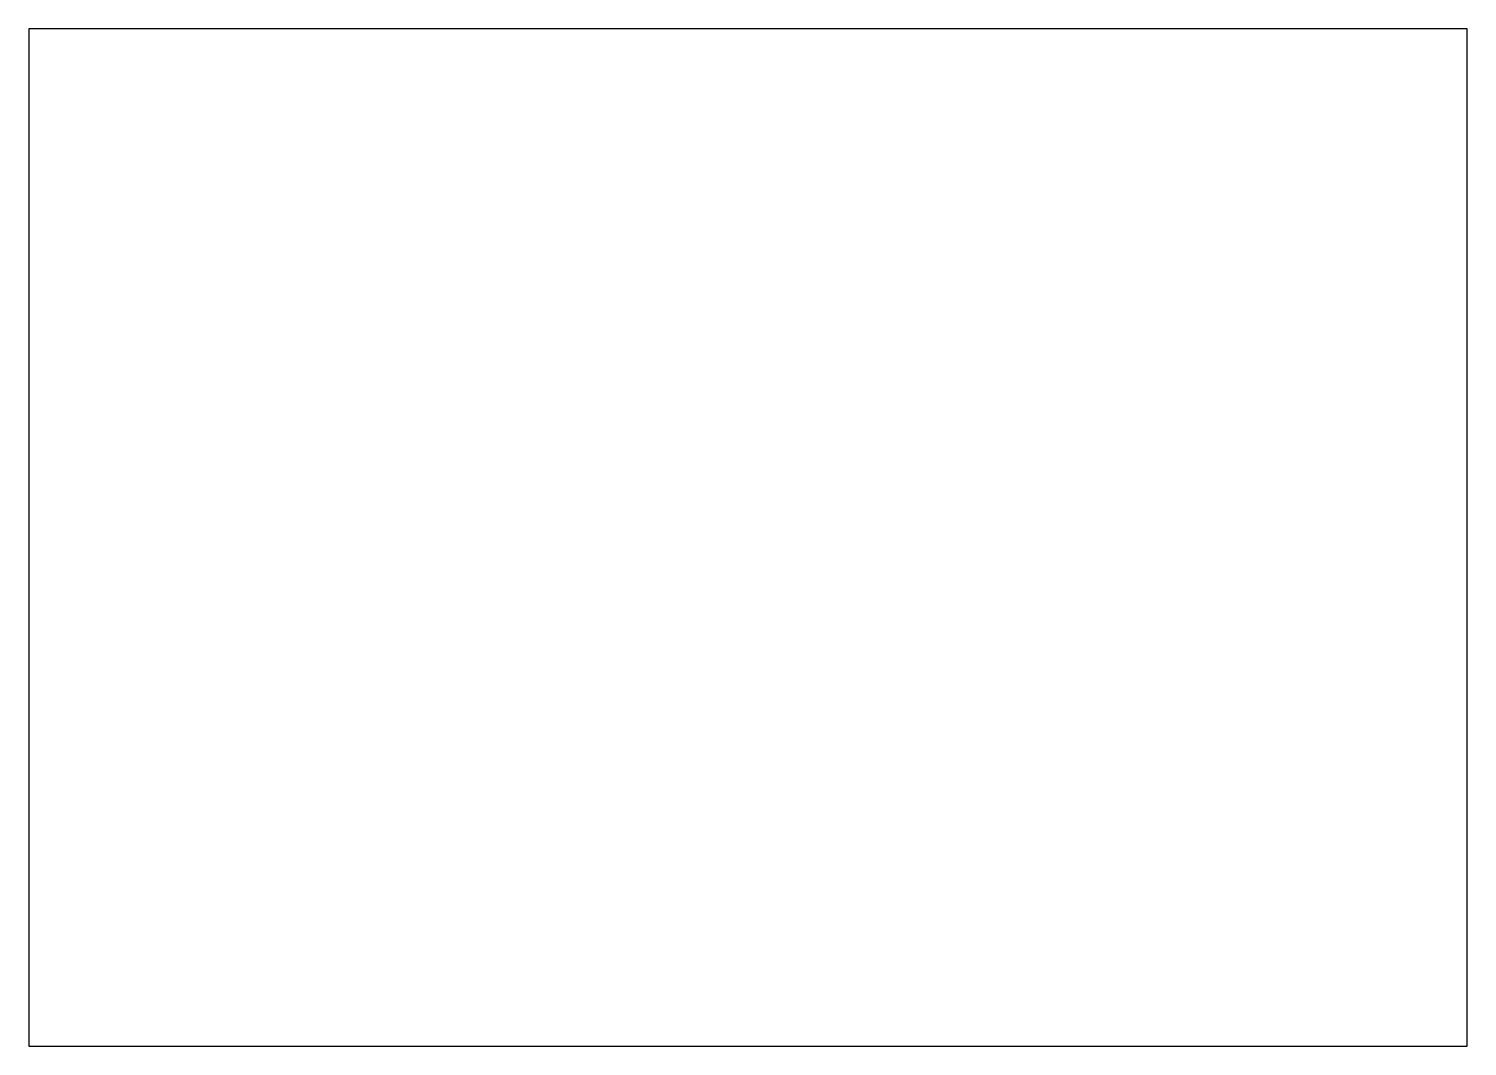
# Paper-space layout 'клапан_100' of a CAD drawing. Header units: millimetres. Extents: x 0 to 420, y 0 to 297.
import ezdxf

# ---------------------------------------------------------------- set-up
doc = ezdxf.new("R2010")
doc.units = ezdxf.units.MM
doc.layers.add('ВК_text', color=102, linetype='Continuous')

psp = doc.layouts.new('клапан_100')

# ---------------------------------------------------------------- linework, layer by layer
at = {"layer": 'ВК_text'}
psp.add_lwpolyline([(0, 0), (420, 0), (420, 297), (0, 297)], close=True, dxfattribs=at)

doc.saveas('drawing.dxf')
